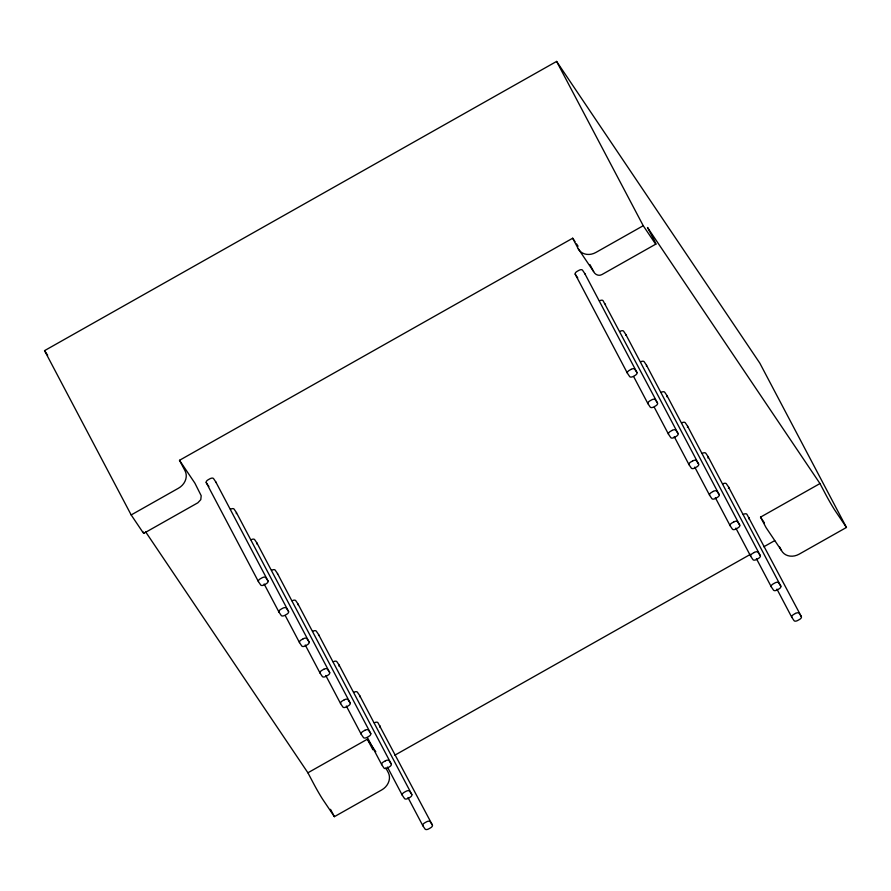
<?xml version="1.0" encoding="UTF-8"?>
<svg xmlns="http://www.w3.org/2000/svg" width="891" height="891" viewBox="0 0 891 891"><rect width="100%" height="100%" fill="white"/><g stroke="black" fill="none" stroke-linecap="round" stroke-linejoin="round"><path stroke-width="1.34" d="M143.395 532.072A13.922 0.668 60.5 0 1 142.493 531.76L131.177 514.942L44.55 350.642L556.608 61.423L759.823 363.149L846.45 527.45L799.116 554.18A13.922 11.884 -34 0 1 781.463 550.482L766.093 527.661L760.535 517.136L819.976 483.557L825.523 494.093A13.922 0.668 60.5 0 0 835.123 510.632L846.45 527.45M131.177 514.942L178.501 488.201A13.922 11.884 -34 0 0 185.061 470.838L179.503 460.302L572.69 238.22L574.996 241.639M819.976 483.557L647.501 227.472L653.058 237.997A13.922 0.668 60.5 0 1 654.562 242.53L643.235 225.713L595.901 252.443A13.922 11.884 -34 0 1 578.248 248.756L572.69 238.22M143.807 533.319L197.869 502.78L200.787 499.651L201.199 495.73L194.873 483.122L179.503 460.302M655.876 244.089L601.815 274.628C598.763 276.333 594.999 274.64 593.618 271.577L578.248 248.756M145.534 531.693L307.907 772.787L367.348 739.218L375.802 751.77M394.813 755.2L750.5 554.302M763.81 546.784L774.702 540.637M307.907 772.787L313.465 783.323A13.922 0.668 60.5 0 0 323.065 799.862L334.392 816.668L381.716 789.938A13.922 11.884 -34 0 0 388.276 772.575L385.803 767.886M576.533 243.922L578.07 246.206M760.535 517.136L764.378 522.839M657.491 402.999L655.264 399.691A3.13 1.626 -27.8 0 0 651.633 399.881L649.817 400.905A3.13 1.626 -27.8 0 0 648.002 403.79L650.23 407.098A3.13 1.626 -27.8 0 0 653.86 406.909L655.676 405.884A3.13 1.626 -27.8 0 0 657.491 402.999L603.073 300.69A3.13 1.626 -27.8 0 0 599.431 300.88M801.388 616.672L746.903 514.263A3.13 1.626 -27.8 0 0 743.272 514.452M771.294 586.846L773.511 590.154A3.13 1.626 -27.8 0 0 777.152 589.965L778.968 588.94A3.13 1.626 -27.8 0 0 780.772 586.055L778.556 582.747A3.13 1.626 -27.8 0 0 774.914 582.937L773.098 583.961A3.13 1.626 -27.8 0 0 771.294 586.846L756.403 558.635M432.413 825.077L377.929 722.668A3.13 1.626 -27.8 0 0 374.298 722.857M207.77 484.893L206.278 482.699A3.13 1.626 -27.8 0 1 208.093 479.804L209.908 478.779A3.13 1.626 -27.8 0 1 213.55 478.59L215.767 481.897A3.13 1.626 -27.8 0 1 215.912 482.532M267.968 580.887L265.741 577.591A3.13 1.626 -27.8 0 0 262.11 577.78L260.295 578.805A3.13 1.626 -27.8 0 0 258.479 581.689L260.707 584.997A3.13 1.626 -27.8 0 0 264.337 584.808L266.153 583.783A3.13 1.626 -27.8 0 0 267.968 580.887L215.834 482.009M411.798 794.46L409.582 791.152A3.13 1.626 -27.8 0 0 405.94 791.342L404.124 792.366A3.13 1.626 -27.8 0 0 402.309 795.262L404.536 798.559A3.13 1.626 -27.8 0 0 408.167 798.381L409.983 797.345A3.13 1.626 -27.8 0 0 411.798 794.46L359.663 695.57M279.028 612.206L281.244 615.503A3.13 1.626 -27.8 0 0 284.886 615.313L286.702 614.289A3.13 1.626 -27.8 0 0 288.517 611.404L286.289 608.096A3.13 1.626 -27.8 0 0 282.659 608.286L280.843 609.31A3.13 1.626 -27.8 0 0 279.028 612.206L264.137 583.984M422.857 825.768L425.085 829.076A3.13 1.626 -27.8 0 0 428.716 828.886L430.531 827.862A3.13 1.626 -27.8 0 0 432.347 824.966L430.119 821.669A3.13 1.626 -27.8 0 0 426.488 821.858L424.673 822.883A3.13 1.626 -27.8 0 0 422.857 825.768L407.978 797.545M44.55 350.642L47.657 355.253M556.608 61.423L643.235 225.713M779.614 546.974L781.463 550.482M728.649 487.165L780.839 586.167M708.1 456.66L760.29 555.65M776.952 589.14L791.776 617.251M687.551 426.143L739.742 525.144M667.003 395.637L719.193 494.639M735.855 528.118L750.679 556.229M646.454 365.132L698.644 464.122M715.306 497.612L730.13 525.723M589.909 264.549L593.618 271.577M625.905 334.615L678.096 433.616M694.757 467.107L709.581 495.207M674.209 436.59L689.033 464.701M584.808 273.593L637.009 372.594M654.306 407.31L668.484 434.195M633.757 376.793L647.935 403.679M575.196 274.172L627.387 373.173M339.126 665.065L391.316 764.066M318.577 634.559L370.767 733.549M387.429 767.04L402.253 795.151M298.028 604.042L350.219 703.044M367.526 737.748L381.704 764.634M367.348 739.218L372.906 749.743M277.48 573.537L329.67 672.527M346.332 706.017L361.156 734.128M256.931 543.02L309.121 642.021M325.783 675.512L340.607 703.623M236.382 512.514L288.573 611.516M305.234 644.995L320.058 673.106M285.332 615.714L299.51 642.6M206.222 482.588L258.412 581.578M330.505 809.318L334.392 816.668M380.156 725.976A3.13 1.626 -27.8 0 1 380 727.379M208.917 486.341A3.13 1.626 -27.8 0 1 208.505 485.996M230.457 509.284A3.13 1.626 -27.8 0 1 234.088 509.106L236.315 512.403A3.13 1.626 -27.8 0 1 236.26 513.65M251.006 539.801A3.13 1.626 -27.8 0 1 254.637 539.612L256.864 542.909A3.13 1.626 -27.8 0 1 256.875 544M271.555 570.307A3.13 1.626 -27.8 0 1 275.185 570.117L277.413 573.425A3.13 1.626 -27.8 0 1 277.535 574.205M292.103 600.812A3.13 1.626 -27.8 0 1 295.734 600.634L297.962 603.931A3.13 1.626 -27.8 0 1 298.04 604.866M312.652 631.329A3.13 1.626 -27.8 0 1 316.283 631.14L318.51 634.448A3.13 1.626 -27.8 0 1 318.521 635.528M333.201 661.835A3.13 1.626 -27.8 0 1 336.831 661.645L339.059 664.953A3.13 1.626 -27.8 0 1 338.992 666.201M353.749 692.352A3.13 1.626 -27.8 0 1 357.38 692.162L359.608 695.459A3.13 1.626 -27.8 0 1 359.541 696.706M749.131 517.56A3.13 1.626 -27.8 0 1 748.975 518.974M577.769 277.858A3.13 1.626 -27.8 0 1 577.479 277.591L575.263 274.283A3.13 1.626 -27.8 0 1 577.067 271.399L578.883 270.374A3.13 1.626 -27.8 0 1 582.525 270.185L584.741 273.492A3.13 1.626 -27.8 0 1 584.897 273.983M605.29 303.998A3.13 1.626 -27.8 0 1 605.435 304.633M619.98 331.385A3.13 1.626 -27.8 0 1 623.622 331.207L625.838 334.504A3.13 1.626 -27.8 0 1 625.916 335.439M640.529 361.902A3.13 1.626 -27.8 0 1 644.16 361.713L646.387 365.02A3.13 1.626 -27.8 0 1 646.409 366.101M661.077 392.408A3.13 1.626 -27.8 0 1 664.708 392.218L666.936 395.526A3.13 1.626 -27.8 0 1 666.88 396.773M681.626 422.924A3.13 1.626 -27.8 0 1 685.257 422.735L687.484 426.032A3.13 1.626 -27.8 0 1 687.429 427.279M702.175 453.43A3.13 1.626 -27.8 0 1 705.806 453.241L708.033 456.548A3.13 1.626 -27.8 0 1 707.877 457.952M722.724 483.936A3.13 1.626 -27.8 0 1 726.354 483.757L728.582 487.054A3.13 1.626 -27.8 0 1 728.426 488.457M631.084 369.364L629.269 370.389A3.13 1.626 -27.8 0 0 627.453 373.284L629.681 376.581A3.13 1.626 -27.8 0 0 633.312 376.403L635.127 375.378A3.13 1.626 -27.8 0 0 636.942 372.483L634.715 369.186A3.13 1.626 -27.8 0 0 631.084 369.364M303.207 638.791L301.392 639.816A3.13 1.626 -27.8 0 0 299.576 642.712L301.793 646.008A3.13 1.626 -27.8 0 0 305.435 645.83L307.25 644.806A3.13 1.626 -27.8 0 0 309.066 641.91L306.838 638.613A3.13 1.626 -27.8 0 0 303.207 638.791M672.182 430.386L670.366 431.411A3.13 1.626 -27.8 0 0 668.551 434.307L670.778 437.604A3.13 1.626 -27.8 0 0 674.409 437.414L676.224 436.39A3.13 1.626 -27.8 0 0 678.04 433.505L675.812 430.197A3.13 1.626 -27.8 0 0 672.182 430.386M323.745 669.308L321.929 670.333A3.13 1.626 -27.8 0 0 320.125 673.217L322.342 676.525A3.13 1.626 -27.8 0 0 325.983 676.336L327.799 675.311A3.13 1.626 -27.8 0 0 329.614 672.427L327.387 669.119A3.13 1.626 -27.8 0 0 323.745 669.308M692.73 460.892L690.915 461.928A3.13 1.626 -27.8 0 0 689.099 464.812L691.327 468.12A3.13 1.626 -27.8 0 0 694.958 467.931L696.773 466.906A3.13 1.626 -27.8 0 0 698.589 464.011L696.361 460.714A3.13 1.626 -27.8 0 0 692.73 460.892M344.294 699.814L342.478 700.838A3.13 1.626 -27.8 0 0 340.674 703.734L342.89 707.031A3.13 1.626 -27.8 0 0 346.532 706.841L348.348 705.817A3.13 1.626 -27.8 0 0 350.152 702.932L347.935 699.624A3.13 1.626 -27.8 0 0 344.294 699.814M713.279 491.409L711.463 492.433A3.13 1.626 -27.8 0 0 709.648 495.318L711.864 498.626A3.13 1.626 -27.8 0 0 715.506 498.437L717.322 497.412A3.13 1.626 -27.8 0 0 719.137 494.527L716.91 491.219A3.13 1.626 -27.8 0 0 713.279 491.409M364.842 730.319L363.027 731.355A3.13 1.626 -27.8 0 0 361.211 734.24L363.439 737.548A3.13 1.626 -27.8 0 0 367.081 737.358L368.896 736.334A3.13 1.626 -27.8 0 0 370.701 733.438L368.484 730.141A3.13 1.626 -27.8 0 0 364.842 730.319M733.828 521.914L732.001 522.939A3.13 1.626 -27.8 0 0 730.197 525.835L732.413 529.131A3.13 1.626 -27.8 0 0 736.055 528.953L737.871 527.918A3.13 1.626 -27.8 0 0 739.686 525.033L737.458 521.725A3.13 1.626 -27.8 0 0 733.828 521.914M385.391 760.836L383.575 761.861A3.13 1.626 -27.8 0 0 381.76 764.745L383.988 768.053A3.13 1.626 -27.8 0 0 387.618 767.864L389.434 766.839A3.13 1.626 -27.8 0 0 391.249 763.955L389.033 760.647A3.13 1.626 -27.8 0 0 385.391 760.836M754.365 552.431L752.55 553.456A3.13 1.626 -27.8 0 0 750.745 556.34L752.962 559.648A3.13 1.626 -27.8 0 0 756.604 559.459L758.419 558.434A3.13 1.626 -27.8 0 0 760.223 555.538L758.007 552.242A3.13 1.626 -27.8 0 0 754.365 552.431M795.463 613.442L793.647 614.467A3.13 1.626 -27.8 0 0 791.832 617.363L794.059 620.659A3.13 1.626 -27.8 0 0 797.69 620.481L799.517 619.457A3.13 1.626 -27.8 0 0 801.321 616.561L799.104 613.264A3.13 1.626 -27.8 0 0 795.463 613.442"/></g></svg>
